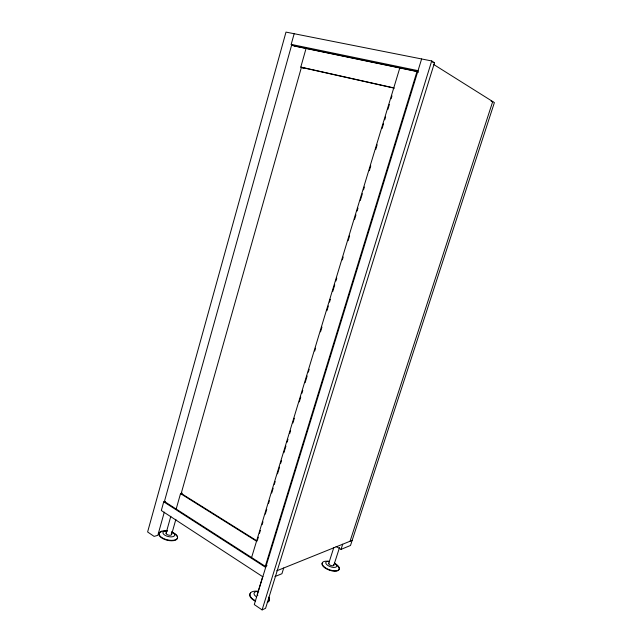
<?xml version="1.0" encoding="UTF-8"?>
<svg xmlns="http://www.w3.org/2000/svg" width="642" height="642" viewBox="0 0 642 642"><rect width="100%" height="100%" fill="white"/><g stroke="black" fill="none" stroke-linecap="round" stroke-linejoin="round"><path stroke-width="0.96" d="M165.588 501.37L163.734 501.811L161.319 510.51L262.803 576.765M417.966 71.743L294.534 46.08L291.187 44.386L294.164 33.721M164.296 512.172L157.828 535.332L154.104 536.391L147.612 531.969L285.995 32.1L431.705 60.958L434.514 62.731L265.571 608.311L262.105 609.9L254.272 604.571L421.625 58.96M161.848 531.175L161.736 531.576A9.494 4.366 13.5 0 0 164.641 539.441A9.494 4.366 13.5 0 0 177.505 537.699M166.053 533.269L170.82 516.296M176.181 509.042L180.538 493.602L182.368 493.168M303.281 68.269L300.801 67.089L306.09 48.327M171.623 534.385L175.876 519.33M251.592 557.521L399.846 67.811M257.458 540.042L258.325 537.161M259.488 533.325L260.363 530.444M262.105 524.691L262.979 521.818M265.298 514.138L266.759 509.339M268.5 503.585L269.367 500.704M271.694 493.032L273.147 488.233M274.311 484.397L275.185 481.524M277.505 473.844L279.543 467.127M280.698 463.291L281.573 460.41M283.9 452.738L285.931 446.021M287.094 442.186L287.969 439.305M289.711 433.551L290.577 430.67M292.904 422.998L294.357 418.199M299.3 401.892L300.753 397.093M301.917 393.257L302.783 390.376M305.111 382.704L307.141 375.987M308.304 372.151L309.179 369.27M314.7 351.046L315.567 348.165M320.51 331.858L321.963 327.059M326.898 310.752L328.351 305.953M329.515 302.117L330.389 299.236M332.716 291.564L334.747 284.847M335.91 281.011L336.777 278.13M342.298 259.906L343.173 257.025M348.108 240.718L349.569 235.919M354.504 219.612L355.957 214.813M357.121 210.977L357.995 208.096M360.314 200.424L362.353 193.707M363.508 189.871L364.383 186.991M369.327 170.684L370.779 165.885M375.714 149.578L377.167 144.779M382.11 128.472L383.563 123.673M384.727 119.837L385.593 116.956M387.92 109.284L389.373 104.485M391.114 98.732L391.989 95.851M265.29 566.332L417.027 71.382L291.58 45.309L164.416 501.482L265.29 566.332L267.016 565.658M257.362 594.059L262.771 576.428M262.105 609.9L431.705 60.958M283.708 568.001L281.934 573.707L274.953 576.58M328.696 563.483L333.776 547.65M333.848 565.185L339.562 547.482M336.079 546.446L341.03 549.375L342.7 544.215M350.059 541.254L492.719 101.556L491.114 101.203M341.03 549.375L350.508 545.475L494.388 102.6L433.462 64.336M276.742 570.81L352.153 540.404M432.684 62.37L434.514 62.731M291.187 44.386L418.038 70.66M300.801 67.089L393.771 87.89M394.308 88.179L301.403 67.378L181.204 493.441L257.169 541.005M417.027 71.382L418.456 72.225M180.538 493.602L256.535 541.214M163.734 501.811L265.676 567.416M333.623 564.478A2.72 1.188 19.8 0 1 333.174 565.722A2.72 1.188 19.8 0 1 330.373 565.249L329.771 564.928A2.72 1.188 19.8 0 1 329.161 563.018M335.525 563.877A9.06 3.98 19.8 0 1 336.432 570.754A9.06 3.98 19.8 0 1 322.99 565.634A9.06 3.98 19.8 0 1 329.113 561.437M335.405 564.262A9.06 3.98 19.8 0 1 338.173 570.553A9.06 3.98 19.8 0 1 327.075 569.197A9.06 3.98 19.8 0 1 322.485 562.681M334.338 563.01A5.802 2.536 19.8 0 1 335.252 567.327A5.802 2.536 19.8 0 1 326.802 564.647A5.802 2.536 19.8 0 1 328.856 561.269M171.286 533.654A2.849 1.3 13.6 0 1 170.756 535.155A2.849 1.3 13.6 0 1 167.377 534.69L166.808 534.361A2.849 1.3 13.6 0 1 166.471 532.683M171.526 531.993A9.494 4.366 13.5 0 1 175.25 539.858A9.494 4.366 13.5 0 1 160.01 536.006A9.494 4.366 13.5 0 1 167.586 530.998M163.662 531.247A9.494 4.366 13.5 0 1 165.893 531.231M172.867 532.996A9.494 4.366 13.5 0 1 174.183 533.687M174.768 534.056A9.494 4.366 13.5 0 1 177.176 536.487M171.807 531.945A6.075 2.785 13.6 0 1 173.019 536.648A6.075 2.785 13.6 0 1 163.67 534.28A6.075 2.785 13.6 0 1 167.329 530.814M257.835 595.359A3.066 1.533 17.8 0 1 257.603 593.722M268.854 597.092A10.216 5.136 17.8 0 1 267.425 602.027L267.289 602.469A10.216 5.144 17.8 0 0 268.717 597.525M255.66 600.832A10.216 5.136 17.8 0 1 249.963 593.786A10.216 5.136 17.8 0 1 258.686 591.378M255.532 601.273A10.216 5.144 17.8 0 1 250.605 593.031M256.286 596.747A6.54 3.274 17.8 0 1 258.02 591.346"/></g></svg>
